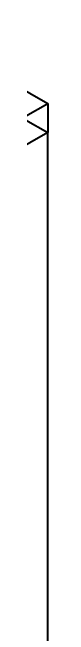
# Model space of a CAD drawing. Header units: millimetres. Extents: x 0 to 4752, y 0 to 3360.
# Drawn here: x 4472.3 to 4480.4, y 2609.3 to 2958.2 of the extents above; entities that cross this region are included whole.
import ezdxf

# ---------------------------------------------------------------- set-up
doc = ezdxf.new("R2010")
doc.units = ezdxf.units.MM
doc.header["$LTSCALE"] = 8
doc.layers.add('가시적인 것(ISO)', color=3, linetype='Continuous', lineweight=40)

msp = doc.modelspace()

# ---------------------------------------------------------------- linework, layer by layer
at = {"layer": '가시적인 것(ISO)'}
for p, q in [((4027.847, 3167.801), (4480.396, 2907.196)), ((4467.951, 2900.029), (4480.396, 2907.196)), ((4480.396, 2907.196), (4480.396, 2890.908)), ((4467.951, 2898.074), (4480.396, 2890.908)), ((4480.396, 2890.908), (4112.7, 2679.166)), ((4480.396, 2308.814), (4480.396, 2890.908))]:
    msp.add_line(p, q, dxfattribs=at)

doc.saveas('drawing.dxf')
